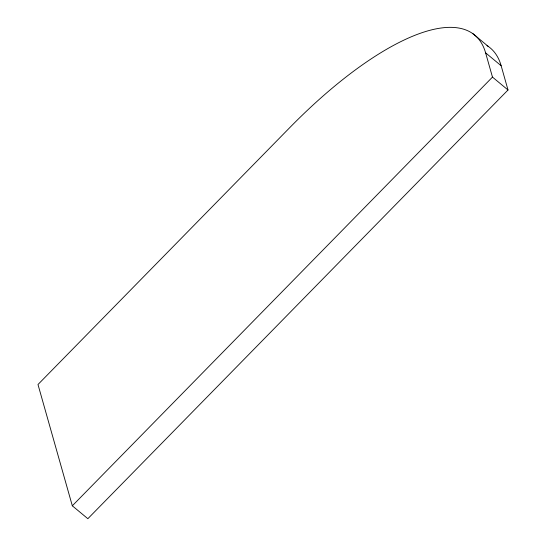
<?xml version="1.0" encoding="UTF-8"?>
<svg xmlns="http://www.w3.org/2000/svg" width="546" height="546" viewBox="0 0 546 546"><rect width="100%" height="100%" fill="white"/><g stroke="black" fill="none" stroke-linecap="round" stroke-linejoin="round"><path stroke-width="0.82" d="M72.318 505.808L492.472 77.102L485.606 52.846A246.014 85.429 -50.3 0 0 290.083 127.293L37.988 384.514L72.318 505.808L87.851 518.7L508.012 89.994L501.146 65.732A246.014 85.429 -50.3 0 0 486.977 45.577M472.775 33.572L488.308 46.465M485.606 52.846L501.146 65.732M492.472 77.102L508.012 89.994"/></g></svg>
